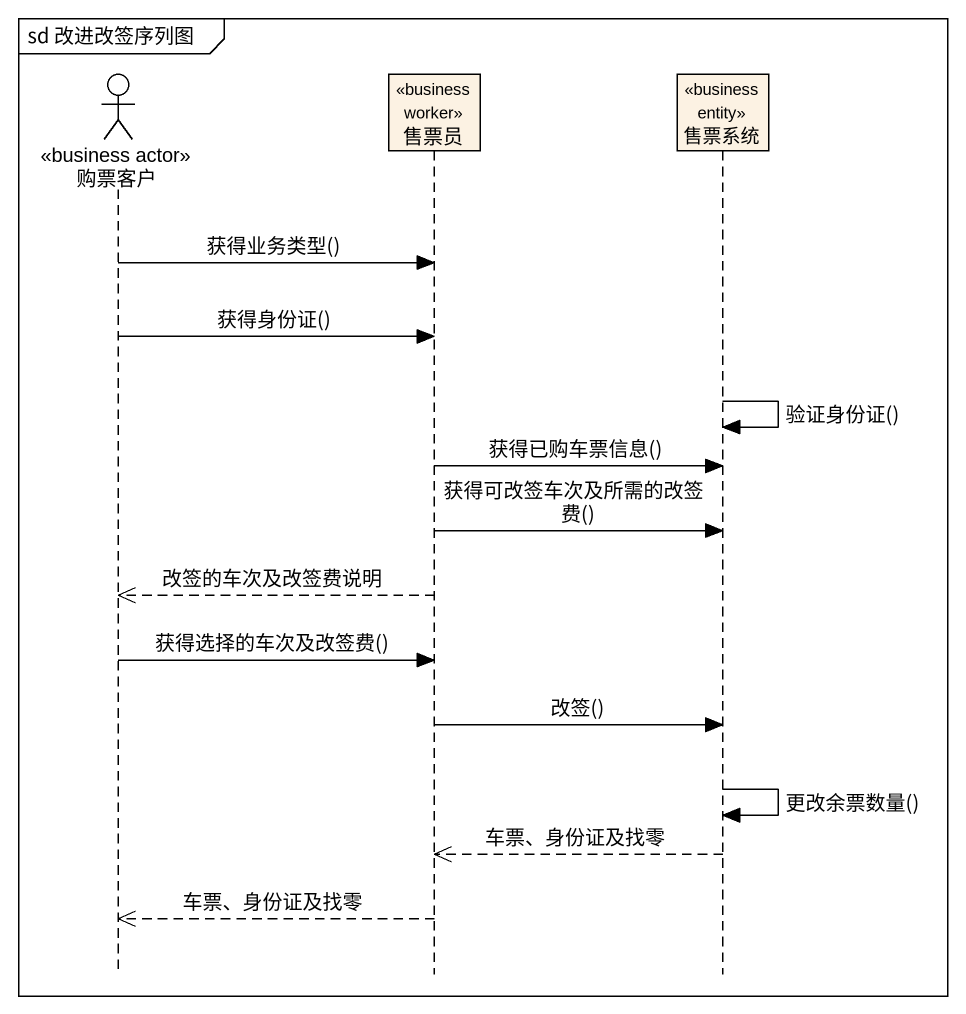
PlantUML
@startuml
mainframe sd 改进改签序列图
hide footbox
actor 购票客户 <<business actor>>
participant 售票员 <<business worker>>
participant 售票系统 <<business entity>>

购票客户 -> 售票员 : 获得业务类型()
购票客户 -> 售票员 : 获得身份证()
售票系统 -> 售票系统 : 验证身份证()
售票员 -> 售票系统 : 获得已购车票信息()
售票员 -> 售票系统 : 获得可改签车次及所需的改签费()
售票员 -->> 购票客户 : 改签的车次及改签费说明
购票客户 -> 售票员 : 获得选择的车次及改签费()
售票员 -> 售票系统 : 改签()
售票系统 -> 售票系统 : 更改余票数量()
售票系统 -->> 售票员 : 车票、身份证及找零
售票员 -->> 购票客户 : 车票、身份证及找零
@enduml
